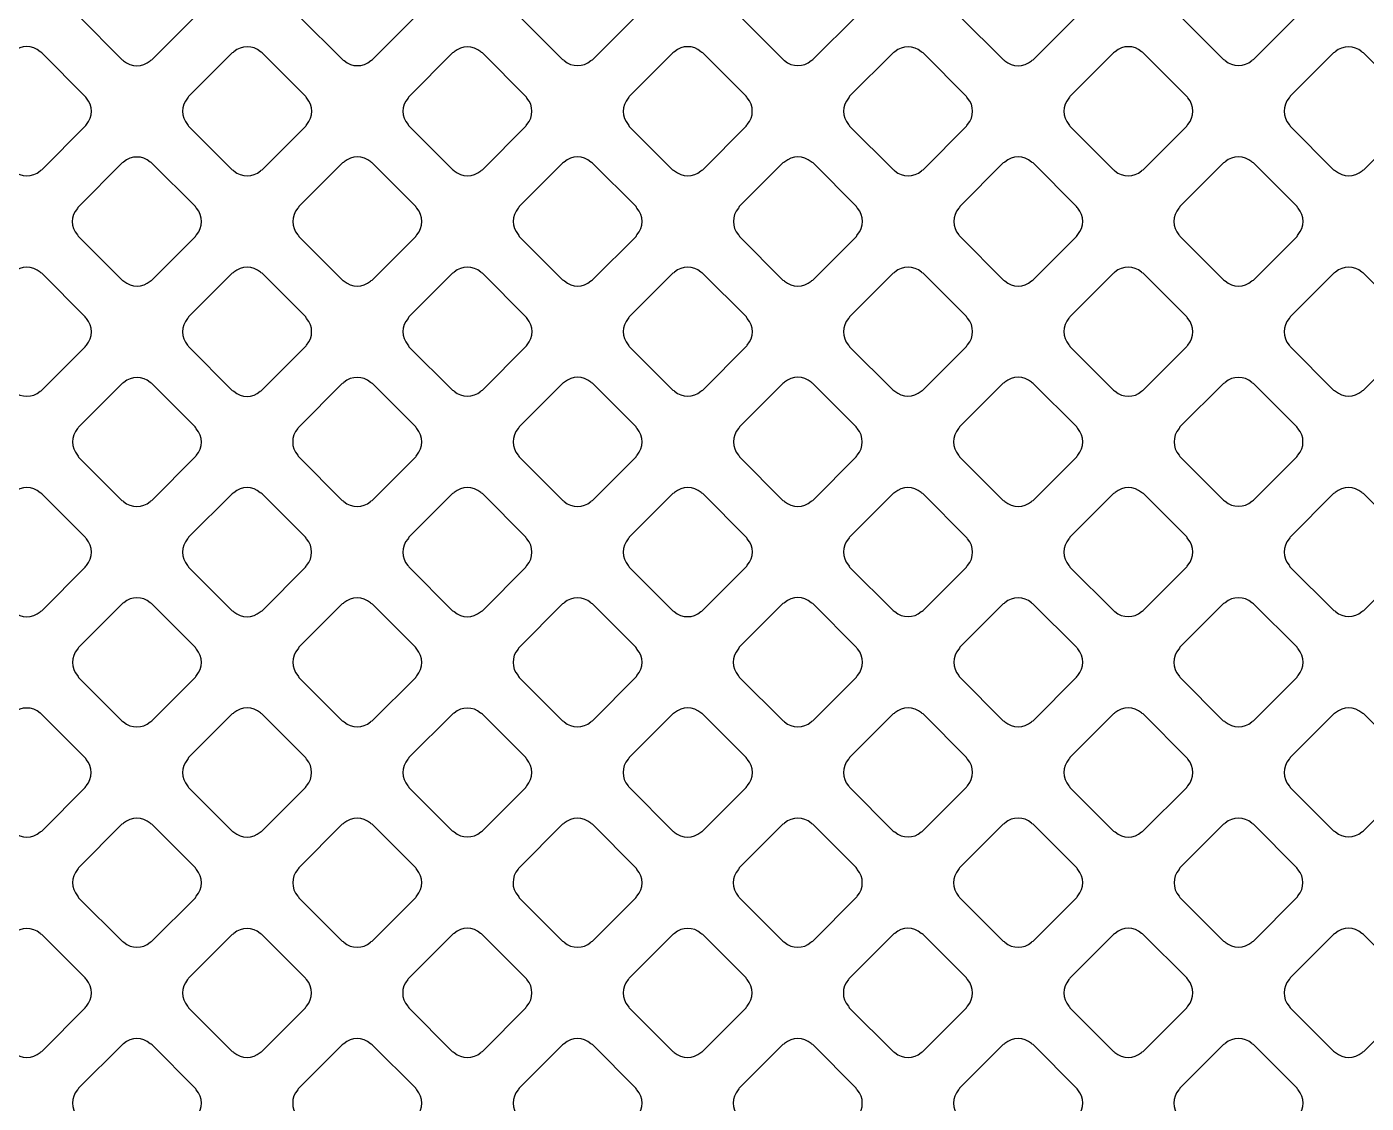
# Model space of a CAD drawing. Extents: x 3811 to 4077, y -444 to -307.
# Drawn here: x 3993.501 to 3994.812, y -380.767 to -379.715 of the extents above; entities that cross this region are included whole.
import ezdxf

# ---------------------------------------------------------------- set-up
doc = ezdxf.new("R2010")
doc.units = 0
doc.layers.add('gbr-dxf', color=7, linetype='Continuous')

msp = doc.modelspace()

# ---------------------------------------------------------------- linework, layer by layer
at = {"layer": 'gbr-dxf', "linetype": 'Continuous'}
for points in [[(3993.551, -379.7028, -0.092162), (3993.5519, -379.7043), (3993.5948, -379.7472, -0.087645), (3993.5962, -379.7481, 0.379201), (3993.6222, -379.7481, -0.096625), (3993.6238, -379.7471), (3993.6665, -379.7044, -0.096111), (3993.6675, -379.7027, 0.37981), (3993.6675, -379.6768, -0.09253), (3993.6665, -379.6752), (3993.6353, -379.6439, -0.015077), (3993.6343, -379.643), (3993.6236, -379.6323, -0.083), (3993.6222, -379.6315, 0.378815), (3993.5963, -379.6315, -0.095506), (3993.5947, -379.6324), (3993.5519, -379.6752, -0.096627), (3993.551, -379.6768, 0.3795)], [(3993.7667, -379.7027, -0.104392), (3993.7677, -379.7045), (3993.8102, -379.747, -0.100151), (3993.8119, -379.748, 0.37981), (3993.8379, -379.748, -0.095956), (3993.8395, -379.747), (3993.882, -379.7046, -0.096332), (3993.883, -379.7029, 0.37981), (3993.883, -379.677, -0.096625), (3993.882, -379.6753), (3993.8391, -379.6325, -0.082483), (3993.8378, -379.6316, 0.378906), (3993.8118, -379.6316, -0.095506), (3993.8102, -379.6326), (3993.7998, -379.6429), (3993.7676, -379.6751, -0.096627), (3993.7667, -379.6768, 0.379731)], [(3993.9822, -379.6769, 0.379562), (3993.9822, -379.7028, -0.108195), (3993.9832, -379.7047), (3994.0255, -379.747, -0.10437), (3994.0273, -379.748, 0.379308), (3994.0532, -379.748, -0.09601), (3994.0549, -379.7471), (3994.0975, -379.7044, -0.096227), (3994.0985, -379.7028, 0.379422), (3994.0985, -379.6768, -0.108195), (3994.0974, -379.675), (3994.0663, -379.6439, -0.014887), (3994.0654, -379.6429), (3994.055, -379.6325, -0.091631), (3994.0534, -379.6316, 0.378815), (3994.0275, -379.6316, -0.095866), (3994.0258, -379.6326), (3994.0154, -379.643), (3993.9831, -379.6752, -0.096328)], [(3994.1977, -379.7027, -0.092348), (3994.1986, -379.7043), (3994.2414, -379.747, -0.088547), (3994.2428, -379.748, 0.379237), (3994.2688, -379.748, -0.095506), (3994.2704, -379.747), (3994.313, -379.7044, -0.095585), (3994.314, -379.7028, 0.379465), (3994.314, -379.6768, -0.092348), (3994.313, -379.6752), (3994.2817, -379.6439, -0.014794), (3994.2807, -379.643), (3994.2703, -379.6325, -0.0873), (3994.2688, -379.6316, 0.378906), (3994.2429, -379.6316, -0.095506), (3994.2412, -379.6326), (3994.2308, -379.643), (3994.1987, -379.6751, -0.096627), (3994.1977, -379.6768, 0.379731)], [(3994.4131, -379.7028, -0.09253), (3994.414, -379.7044), (3994.4568, -379.7471, -0.088207), (3994.4583, -379.7481, 0.379451), (3994.4842, -379.7481, -0.096117), (3994.4859, -379.7471), (3994.5286, -379.7044, -0.095895), (3994.5296, -379.7027, 0.378879), (3994.5296, -379.6768, -0.092052), (3994.5286, -379.6752), (3994.4973, -379.6439, -0.014794), (3994.4964, -379.643), (3994.4857, -379.6324, -0.08232), (3994.4844, -379.6315, 0.378858), (3994.4584, -379.6315, -0.095862), (3994.4568, -379.6325), (3994.4141, -379.6752, -0.096314), (3994.4131, -379.6768, 0.379731)], [(3994.6287, -379.6768, 0.37947), (3994.6287, -379.7028, -0.096458), (3994.6297, -379.7044), (3994.6722, -379.747, -0.092289), (3994.6738, -379.7479, 0.37981), (3994.6998, -379.7479, -0.096625), (3994.7014, -379.747), (3994.744, -379.7044, -0.096332), (3994.745, -379.7027, 0.37981), (3994.745, -379.6768, -0.087784), (3994.744, -379.6753), (3994.7012, -379.6325, -0.082834), (3994.6998, -379.6316, 0.379196), (3994.6739, -379.6316, -0.096157), (3994.6723, -379.6326), (3994.6297, -379.6752, -0.096527)], [(3993.4431, -379.7847, 0.379249), (3993.4431, -379.8106, -0.083792), (3993.444, -379.812), (3993.4868, -379.8548, -0.096627), (3993.4885, -379.8558, 0.37981), (3993.5144, -379.8558, -0.096625), (3993.5161, -379.8548), (3993.5587, -379.8122, -0.096111), (3993.5597, -379.8106, 0.379308), (3993.5597, -379.7846, -0.096507), (3993.5587, -379.783), (3993.5161, -379.7403, -0.10077), (3993.5144, -379.7393, 0.379112), (3993.4884, -379.7393, -0.096259), (3993.4868, -379.7403), (3993.4441, -379.783, -0.096539)], [(3993.6588, -379.8106, -0.087613), (3993.6597, -379.8121), (3993.7024, -379.8548, -0.100073), (3993.7041, -379.8558, 0.379201), (3993.7301, -379.8558, -0.096625), (3993.7317, -379.8548), (3993.7743, -379.8122, -0.096111), (3993.7753, -379.8106, 0.379451), (3993.7753, -379.7846, -0.092029), (3993.7744, -379.783), (3993.7316, -379.7403, -0.096539), (3993.73, -379.7393, 0.379249), (3993.7041, -379.7394, -0.096458), (3993.7024, -379.7403), (3993.6597, -379.783, -0.096627), (3993.6588, -379.7846, 0.3795)], [(3993.8744, -379.8106, -0.092348), (3993.8754, -379.8122), (3993.9178, -379.8546, -0.104311), (3993.9196, -379.8557, 0.37981), (3993.9456, -379.8557, -0.096625), (3993.9472, -379.8547), (3993.9897, -379.8122, -0.096111), (3993.9907, -379.8106, 0.37981), (3993.9907, -379.7846, -0.088014), (3993.9898, -379.7831), (3993.9471, -379.7404, -0.092233), (3993.9455, -379.7395, 0.379731), (3993.9196, -379.7395, -0.096458), (3993.9179, -379.7405), (3993.8754, -379.783, -0.096627), (3993.8744, -379.7846, 0.379731)], [(3994.0898, -379.7847, 0.379249), (3994.0898, -379.8106, -0.096475), (3994.0908, -379.8123), (3994.1332, -379.8547, -0.108662), (3994.1351, -379.8557, 0.379237), (3994.161, -379.8558, -0.09601), (3994.1627, -379.8548), (3994.2053, -379.8121, -0.095916), (3994.2063, -379.8105, 0.379011), (3994.2063, -379.7845, -0.099971), (3994.2053, -379.7828), (3994.1628, -379.7404, -0.103973), (3994.161, -379.7393, 0.379112), (3994.1351, -379.7393, -0.096614), (3994.1335, -379.7403), (3994.0908, -379.783, -0.096195)], [(3994.3054, -379.7846, 0.379605), (3994.3054, -379.8105, -0.088014), (3994.3063, -379.812), (3994.3492, -379.8549, -0.083733), (3994.3506, -379.8558, 0.37981), (3994.3766, -379.8558, -0.095973), (3994.3782, -379.8548), (3994.4208, -379.8122, -0.096332), (3994.4218, -379.8105, 0.37981), (3994.4218, -379.7846, -0.092348), (3994.4208, -379.783), (3994.3782, -379.7404, -0.096111), (3994.3765, -379.7394, 0.379297), (3994.3506, -379.7394, -0.096367), (3994.3489, -379.7403), (3994.3064, -379.7829, -0.096423)], [(3994.5209, -379.7846, 0.37947), (3994.5209, -379.8106, -0.09253), (3994.5218, -379.8122), (3994.5645, -379.8548, -0.088207), (3994.566, -379.8558, 0.379451), (3994.5919, -379.8558, -0.096117), (3994.5936, -379.8548), (3994.6363, -379.812, -0.095895), (3994.6373, -379.8104, 0.379201), (3994.6373, -379.7844, -0.087784), (3994.6364, -379.783), (3994.5937, -379.7403, -0.092233), (3994.5921, -379.7393, 0.379357), (3994.5662, -379.7393, -0.096507), (3994.5645, -379.7403), (3994.5218, -379.783, -0.096527)], [(3994.7364, -379.8105, -0.09253), (3994.7373, -379.8121), (3994.7799, -379.8547, -0.10437), (3994.7817, -379.8557, 0.37981), (3994.8077, -379.8557, -0.095956), (3994.8093, -379.8547), (3994.8518, -379.8122, -0.096332), (3994.8528, -379.8106, 0.37981), (3994.8528, -379.7846, -0.087784), (3994.8519, -379.7831), (3994.8091, -379.7403, -0.092289), (3994.8075, -379.7394, 0.379731), (3994.7815, -379.7394, -0.096723), (3994.7799, -379.7403), (3994.7373, -379.7829, -0.096857), (3994.7364, -379.7845, 0.379731)], [(3993.5509, -379.8925, 0.379249), (3993.5509, -379.9184, -0.083792), (3993.5518, -379.9198), (3993.5946, -379.9627, -0.096627), (3993.5963, -379.9636, 0.37981), (3993.6223, -379.9636, -0.096625), (3993.6239, -379.9627), (3993.6665, -379.92, -0.096111), (3993.6675, -379.9184, 0.379308), (3993.6675, -379.8924, -0.096507), (3993.6665, -379.8908), (3993.6239, -379.8482, -0.10077), (3993.6222, -379.8472, 0.379112), (3993.5962, -379.8472, -0.096259), (3993.5946, -379.8481), (3993.5519, -379.8909, -0.096539)], [(3993.7666, -379.8924, 0.378939), (3993.7666, -379.9184, -0.096117), (3993.7676, -379.92), (3993.8102, -379.9626, -0.092187), (3993.8118, -379.9636, 0.379201), (3993.8377, -379.9636, -0.095956), (3993.8394, -379.9626), (3993.882, -379.92, -0.096332), (3993.883, -379.9183, 0.37981), (3993.883, -379.8923, -0.100285), (3993.882, -379.8906), (3993.8394, -379.848, -0.088207), (3993.8379, -379.8471, 0.3795), (3993.8119, -379.8471, -0.096614), (3993.8103, -379.8481), (3993.7676, -379.8908, -0.096539)], [(3993.9822, -379.9182, -0.104293), (3993.9832, -379.92), (3994.0256, -379.9624, -0.101196), (3994.0274, -379.9635, 0.379237), (3994.0533, -379.9635, -0.095506), (3994.0549, -379.9625), (3994.0975, -379.92, -0.095585), (3994.0984, -379.9183, 0.379465), (3994.0984, -379.8924, -0.092348), (3994.0975, -379.8908), (3994.0549, -379.8482, -0.096627), (3994.0532, -379.8472, 0.379731), (3994.0272, -379.8472, -0.096723), (3994.0256, -379.8482), (3993.9832, -379.8906, -0.096857), (3993.9822, -379.8923, 0.379731)], [(3994.1976, -379.8924, 0.37947), (3994.1976, -379.9183, -0.100399), (3994.1986, -379.9201), (3994.2411, -379.9626, -0.096627), (3994.2428, -379.9636, 0.379308), (3994.2687, -379.9636, -0.095866), (3994.2703, -379.9626), (3994.3131, -379.9199, -0.095585), (3994.3141, -379.9182, 0.379422), (3994.3141, -379.8923, -0.096625), (3994.3131, -379.8906), (3994.2706, -379.8481, -0.100151), (3994.2688, -379.8471, 0.379357), (3994.2429, -379.8471, -0.096507), (3994.2412, -379.848), (3994.1985, -379.8907, -0.096328)], [(3994.4132, -379.9183, -0.088014), (3994.4141, -379.9198), (3994.4569, -379.9626, -0.083733), (3994.4583, -379.9635, 0.37981), (3994.4843, -379.9635, -0.095973), (3994.4859, -379.9625), (3994.5285, -379.9199, -0.096332), (3994.5295, -379.9182, 0.37981), (3994.5295, -379.8923, -0.092348), (3994.5285, -379.8907), (3994.4859, -379.8481, -0.096111), (3994.4843, -379.8472, 0.379731), (3994.4583, -379.8472, -0.096458), (3994.4567, -379.8481), (3994.4142, -379.8907, -0.096857), (3994.4132, -379.8923, 0.379731)], [(3994.6285, -379.8924, 0.37947), (3994.6285, -379.9183, -0.088014), (3994.6295, -379.9198), (3994.6722, -379.9625, -0.100499), (3994.6739, -379.9635, 0.379308), (3994.6998, -379.9635, -0.09601), (3994.7015, -379.9626), (3994.7441, -379.9199, -0.096227), (3994.7451, -379.9182, 0.379422), (3994.7451, -379.8923, -0.09253), (3994.7441, -379.8907), (3994.7014, -379.848, -0.096423), (3994.6998, -379.8471, 0.379357), (3994.6739, -379.847, -0.096507), (3994.6722, -379.848), (3994.6295, -379.8907, -0.096527)], [(3993.4432, -380.0261, -0.096625), (3993.4442, -380.0278), (3993.4867, -380.0703, -0.107961), (3993.4886, -380.0713, 0.37981), (3993.5146, -380.0713, -0.095956), (3993.5162, -380.0704), (3993.5587, -380.0279, -0.096332), (3993.5597, -380.0262, 0.37981), (3993.5597, -380.0002, -0.10047), (3993.5587, -379.9985), (3993.5162, -379.956, -0.10399), (3993.5144, -379.955, 0.379731), (3993.4884, -379.955, -0.096458), (3993.4868, -379.956), (3993.4442, -379.9985, -0.096627), (3993.4432, -380.0002, 0.379731)], [(3993.6588, -380.0003, 0.37947), (3993.6588, -380.0262, -0.088014), (3993.6597, -380.0277), (3993.7025, -380.0705, -0.083651), (3993.7039, -380.0714, 0.37981), (3993.7299, -380.0714, -0.095956), (3993.7315, -380.0704), (3993.7742, -380.0277, -0.096332), (3993.7752, -380.0261, 0.379308), (3993.7752, -380.0001, -0.092052), (3993.7743, -379.9986), (3993.7317, -379.9559, -0.096527), (3993.73, -379.955, 0.379), (3993.7041, -379.955, -0.095968), (3993.7025, -379.9559), (3993.6598, -379.9986, -0.096527)], [(3993.8743, -380.026, -0.100076), (3993.8753, -380.0278), (3993.9179, -380.0703, -0.096328), (3993.9196, -380.0713, 0.378897), (3993.9455, -380.0713, -0.096528), (3993.9471, -380.0703), (3993.9898, -380.0277, -0.095916), (3993.9908, -380.026, 0.379011), (3993.9908, -380.0001, -0.09601), (3993.9898, -379.9985), (3993.9472, -379.9559, -0.100401), (3993.9455, -379.9549, 0.37947), (3993.9196, -379.9549, -0.096458), (3993.9179, -379.9559), (3993.8753, -379.9984, -0.096627), (3993.8744, -380.0001, 0.379357)], [(3994.0899, -380.0001, 0.379605), (3994.0899, -380.026, -0.096458), (3994.0909, -380.0277), (3994.1335, -380.0703, -0.092289), (3994.1351, -380.0713, 0.37981), (3994.161, -380.0713, -0.096625), (3994.1627, -380.0703), (3994.2053, -380.0277, -0.096332), (3994.2063, -380.0261, 0.37981), (3994.2063, -380.0001, -0.083317), (3994.2054, -379.9987), (3994.1625, -379.9558, -0.088202), (3994.161, -379.9549, 0.379297), (3994.1351, -379.9549, -0.096367), (3994.1334, -379.9559), (3994.0909, -379.9984, -0.096423)], [(3994.3053, -380.0261, -0.096458), (3994.3063, -380.0278), (3994.3487, -380.0701, -0.108174), (3994.3505, -380.0712, 0.379308), (3994.3765, -380.0712, -0.095866), (3994.3781, -380.0703), (3994.4208, -380.0276, -0.095585), (3994.4218, -380.0259, 0.379191), (3994.4218, -380, -0.100082), (3994.4208, -379.9983), (3994.3784, -379.9559, -0.103923), (3994.3766, -379.9549, 0.379249), (3994.3506, -379.9549, -0.096723), (3994.349, -379.9559), (3994.3063, -379.9985, -0.096857), (3994.3053, -380.0002, 0.379731)], [(3994.5209, -380.026, -0.087784), (3994.5218, -380.0275), (3994.5647, -380.0704, -0.083596), (3994.5661, -380.0713, 0.37981), (3994.5921, -380.0713, -0.096625), (3994.5937, -380.0703), (3994.6363, -380.0277, -0.096111), (3994.6373, -380.0261, 0.37981), (3994.6373, -380.0001, -0.09253), (3994.6363, -379.9985), (3994.5936, -379.9558, -0.096423), (3994.592, -379.9549, 0.379731), (3994.566, -379.9549, -0.096458), (3994.5644, -379.9558), (3994.5218, -379.9984, -0.096627), (3994.5209, -380, 0.379731)], [(3994.7364, -380.0261, -0.087784), (3994.7373, -380.0276), (3994.7799, -380.0702, -0.100151), (3994.7816, -380.0712, 0.379308), (3994.8075, -380.0712, -0.09601), (3994.8092, -380.0703), (3994.8518, -380.0276, -0.096227), (3994.8528, -380.0259, 0.379191), (3994.8528, -380, -0.092029), (3994.8519, -379.9984), (3994.8092, -379.9558, -0.096539), (3994.8076, -379.9549, 0.379249), (3994.7817, -379.9549, -0.096458), (3994.78, -379.9559), (3994.7373, -379.9985, -0.096627), (3994.7364, -380.0002, 0.379731)], [(3993.5511, -380.1339, -0.104392), (3993.5521, -380.1357), (3993.5945, -380.1781, -0.100476), (3993.5962, -380.1791, 0.37981), (3993.6222, -380.1791, -0.096625), (3993.6238, -380.1781), (3993.6663, -380.1356, -0.096111), (3993.6673, -380.134, 0.37981), (3993.6673, -380.108, -0.108195), (3993.6663, -380.1061), (3993.6239, -380.0638, -0.096423), (3993.6223, -380.0628, 0.379731), (3993.5963, -380.0628, -0.096458), (3993.5946, -380.0638), (3993.5521, -380.1063, -0.096627), (3993.5511, -380.1079, 0.379731)], [(3993.7665, -380.1339, -0.096475), (3993.7675, -380.1355), (3993.8101, -380.1782, -0.092959), (3993.8117, -380.1791, 0.379237), (3993.8377, -380.1791, -0.095506), (3993.8393, -380.1782), (3993.882, -380.1355, -0.095585), (3993.8829, -380.1339, 0.379465), (3993.8829, -380.1079, -0.10047), (3993.8819, -380.1062), (3993.8395, -380.0638, -0.10399), (3993.8377, -380.0627, 0.379731), (3993.8117, -380.0627, -0.096458), (3993.8101, -380.0637), (3993.7675, -380.1063, -0.096627), (3993.7665, -380.1079, 0.379731)], [(3993.9821, -380.1338, -0.09601), (3993.983, -380.1355), (3994.0257, -380.1781, -0.092398), (3994.0273, -380.1791, 0.379422), (3994.0532, -380.1791, -0.096625), (3994.0549, -380.1781), (3994.0975, -380.1355, -0.096111), (3994.0985, -380.1338, 0.379308), (3994.0985, -380.1079, -0.099971), (3994.0975, -380.1062), (3994.0548, -380.0635, -0.087864), (3994.0533, -380.0626, 0.378945), (3994.0274, -380.0626, -0.096355), (3994.0258, -380.0635), (3993.9831, -380.1062, -0.096328), (3993.9821, -380.1079, 0.378964)], [(3994.1977, -380.1338, -0.100514), (3994.1987, -380.1355), (3994.2412, -380.178, -0.096195), (3994.2428, -380.179, 0.379201), (3994.2688, -380.1789, -0.096625), (3994.2704, -380.178), (3994.3129, -380.1355, -0.096332), (3994.3139, -380.1338, 0.379451), (3994.3139, -380.1079, -0.096117), (3994.3129, -380.1062), (3994.2702, -380.0635, -0.083081), (3994.2688, -380.0626, 0.379249), (3994.2428, -380.0626, -0.096723), (3994.2412, -380.0636), (3994.1987, -380.1062, -0.096627), (3994.1977, -380.1078, 0.3795)], [(3994.413, -380.1079, 0.379249), (3994.413, -380.1338, -0.096475), (3994.414, -380.1355), (3994.4565, -380.178, -0.108174), (3994.4584, -380.179, 0.37981), (3994.4843, -380.179, -0.096625), (3994.486, -380.178), (3994.5286, -380.1354, -0.096111), (3994.5296, -380.1338, 0.379308), (3994.5296, -380.1078, -0.099971), (3994.5286, -380.1061), (3994.4861, -380.0636, -0.103973), (3994.4843, -380.0626, 0.379112), (3994.4583, -380.0626, -0.096614), (3994.4567, -380.0635), (3994.414, -380.1062, -0.096195)], [(3994.6287, -380.1338, -0.083586), (3994.6295, -380.1352), (3994.6723, -380.1779, -0.096195), (3994.6739, -380.1789, 0.379201), (3994.6998, -380.1789, -0.096625), (3994.7015, -380.1779), (3994.744, -380.1354, -0.096111), (3994.745, -380.1338, 0.379451), (3994.745, -380.1078, -0.096259), (3994.744, -380.1062), (3994.7015, -380.0637, -0.100215), (3994.6998, -380.0627, 0.379249), (3994.6738, -380.0627, -0.096458), (3994.6722, -380.0637), (3994.6296, -380.1062, -0.096627), (3994.6287, -380.1079, 0.3795)], [(3993.4432, -380.2158, 0.379249), (3993.4432, -380.2418, -0.092348), (3993.4442, -380.2433), (3993.4867, -380.2858, -0.104311), (3993.4885, -380.2868, 0.379451), (3993.5144, -380.2869, -0.096117), (3993.5161, -380.2859), (3993.5587, -380.2432, -0.095895), (3993.5597, -380.2416, 0.379201), (3993.5597, -380.2156, -0.087784), (3993.5588, -380.2142), (3993.5161, -380.1715, -0.092289), (3993.5145, -380.1705, 0.3795), (3993.4886, -380.1705, -0.096614), (3993.4869, -380.1715), (3993.4442, -380.2142, -0.096195)], [(3993.6588, -380.2416, -0.100399), (3993.6598, -380.2434), (3993.7023, -380.2859, -0.096627), (3993.704, -380.2869, 0.379308), (3993.7299, -380.2869, -0.096117), (3993.7316, -380.2859), (3993.7742, -380.2433, -0.096227), (3993.7752, -380.2416, 0.378952), (3993.7752, -380.2157, -0.095866), (3993.7742, -380.2141), (3993.7316, -380.1715, -0.100093), (3993.7299, -380.1705, 0.37947), (3993.704, -380.1705, -0.096723), (3993.7023, -380.1715), (3993.6598, -380.214, -0.096857), (3993.6588, -380.2157, 0.379731)], [(3993.8742, -380.2158, 0.379605), (3993.8742, -380.2417, -0.083792), (3993.8751, -380.2431), (3993.9179, -380.2859, -0.096627), (3993.9195, -380.2868, 0.379308), (3993.9454, -380.2869, -0.095866), (3993.9471, -380.2859), (3993.9897, -380.2432, -0.096227), (3993.9907, -380.2416, 0.379191), (3993.9907, -380.2157, -0.096259), (3993.9897, -380.214), (3993.9472, -380.1714, -0.100073), (3993.9455, -380.1704, 0.378645), (3993.9195, -380.1704, -0.096355), (3993.9179, -380.1714), (3993.8752, -380.2141, -0.096423)], [(3994.0898, -380.2416, -0.092348), (3994.0908, -380.2432), (3994.1335, -380.2859, -0.088202), (3994.1349, -380.2868, 0.37981), (3994.1609, -380.2868, -0.095956), (3994.1626, -380.2858), (3994.2053, -380.2431, -0.096332), (3994.2063, -380.2415, 0.37981), (3994.2063, -380.2155, -0.087784), (3994.2053, -380.214), (3994.1627, -380.1713, -0.092233), (3994.1611, -380.1704, 0.379731), (3994.1351, -380.1704, -0.096458), (3994.1335, -380.1714), (3994.0908, -380.214, -0.096627), (3994.0898, -380.2157, 0.379731)], [(3994.3053, -380.2415, -0.096608), (3994.3063, -380.2432), (3994.349, -380.2858, -0.092233), (3994.3506, -380.2868, 0.379308), (3994.3765, -380.2868, -0.09601), (3994.3782, -380.2858), (3994.4208, -380.2432, -0.096227), (3994.4218, -380.2416, 0.378952), (3994.4218, -380.2156, -0.082787), (3994.4209, -380.2142), (3994.378, -380.1713, -0.087865), (3994.3765, -380.1704, 0.37947), (3994.3505, -380.1704, -0.096723), (3994.3489, -380.1714), (3994.3063, -380.2139, -0.096857), (3994.3053, -380.2155, 0.379731)], [(3994.5209, -380.2416, -0.100514), (3994.5219, -380.2433), (3994.5644, -380.2858, -0.096539), (3994.566, -380.2868, 0.37889), (3994.5919, -380.2868, -0.096117), (3994.5936, -380.2858), (3994.6363, -380.2431, -0.095895), (3994.6373, -380.2414, 0.379201), (3994.6373, -380.2155, -0.096625), (3994.6363, -380.2138), (3994.5938, -380.1714, -0.100151), (3994.5921, -380.1704, 0.379731), (3994.5662, -380.1704, -0.096458), (3994.5645, -380.1714), (3994.5218, -380.214, -0.096627), (3994.5209, -380.2157, 0.3795)], [(3994.7364, -380.2415, -0.083792), (3994.7372, -380.2429), (3994.7801, -380.2857, -0.096627), (3994.7817, -380.2867, 0.379308), (3994.8076, -380.2867, -0.095866), (3994.8093, -380.2858), (3994.8518, -380.2432, -0.095585), (3994.8528, -380.2416, 0.378952), (3994.8528, -380.2157, -0.09601), (3994.8518, -380.214), (3994.8092, -380.1714, -0.100093), (3994.8075, -380.1704, 0.37947), (3994.7815, -380.1704, -0.096723), (3994.7799, -380.1714), (3994.7373, -380.2139, -0.096857), (3994.7364, -380.2156, 0.379731)], [(3993.551, -380.3235, 0.37947), (3993.551, -380.3494, -0.100399), (3993.552, -380.3512), (3993.5945, -380.3937, -0.096627), (3993.5962, -380.3947, 0.379092), (3993.6221, -380.3947, -0.095378), (3993.6237, -380.3937), (3993.6664, -380.351, -0.096036), (3993.6674, -380.3494, 0.37829), (3993.6674, -380.3235, -0.095883), (3993.6665, -380.3219), (3993.6236, -380.279, -0.083), (3993.6222, -380.2781, 0.378877), (3993.5963, -380.2781, -0.095968), (3993.5947, -380.2791), (3993.552, -380.3218, -0.096527)], [(3993.7666, -380.3234, 0.379605), (3993.7666, -380.3493, -0.108195), (3993.7677, -380.3512), (3993.81, -380.3935, -0.104691), (3993.8118, -380.3946, 0.37981), (3993.8377, -380.3946, -0.096625), (3993.8394, -380.3936), (3993.8819, -380.3511, -0.096332), (3993.8829, -380.3495, 0.37981), (3993.8829, -380.3235, -0.104392), (3993.8818, -380.3217), (3993.8395, -380.2794, -0.107961), (3993.8376, -380.2783, 0.379297), (3993.8117, -380.2783, -0.096367), (3993.81, -380.2793), (3993.7676, -380.3217, -0.096423)], [(3993.9821, -380.3494, -0.096458), (3993.983, -380.3511), (3994.0256, -380.3936, -0.092289), (3994.0272, -380.3946, 0.37981), (3994.0531, -380.3946, -0.095973), (3994.0548, -380.3936), (3994.0974, -380.351, -0.096332), (3994.0984, -380.3493, 0.37981), (3994.0984, -380.3234, -0.10047), (3994.0974, -380.3216), (3994.055, -380.2793, -0.10399), (3994.0532, -380.2782, 0.379731), (3994.0272, -380.2782, -0.096458), (3994.0256, -380.2792), (3993.983, -380.3218, -0.096857), (3993.9821, -380.3234, 0.379731)], [(3994.1975, -380.3493, -0.092139), (3994.1985, -380.3509), (3994.2413, -380.3937, -0.087638), (3994.2428, -380.3946, 0.37981), (3994.2687, -380.3946, -0.096625), (3994.2704, -380.3936), (3994.3131, -380.3509, -0.096111), (3994.3141, -380.3493, 0.37981), (3994.3141, -380.3233, -0.088014), (3994.3132, -380.3218), (3994.2704, -380.279, -0.092233), (3994.2688, -380.2781, 0.379731), (3994.2428, -380.2781, -0.096458), (3994.2412, -380.279), (3994.1985, -380.3217, -0.096627), (3994.1975, -380.3234, 0.379731)], [(3994.4132, -380.3493, -0.096625), (3994.4141, -380.351), (3994.4567, -380.3935, -0.092233), (3994.4583, -380.3945, 0.37981), (3994.4843, -380.3945, -0.095956), (3994.4859, -380.3935), (3994.5285, -380.3509, -0.096332), (3994.5295, -380.3493, 0.37981), (3994.5295, -380.3233, -0.083317), (3994.5286, -380.3219), (3994.4858, -380.2791, -0.088202), (3994.4843, -380.2782, 0.379731), (3994.4583, -380.2782, -0.096458), (3994.4567, -380.2792), (3994.4142, -380.3217, -0.096627), (3994.4132, -380.3234, 0.379731)], [(3994.6285, -380.3234, 0.37947), (3994.6285, -380.3494, -0.096458), (3994.6295, -380.351), (3994.672, -380.3935, -0.108174), (3994.6739, -380.3945, 0.379308), (3994.6998, -380.3946, -0.095866), (3994.7015, -380.3936), (3994.7441, -380.3509, -0.095585), (3994.7451, -380.3493, 0.379422), (3994.7451, -380.3233, -0.10047), (3994.7441, -380.3216), (3994.7016, -380.2791, -0.10399), (3994.6998, -380.2781, 0.379357), (3994.6739, -380.2781, -0.096507), (3994.6722, -380.279), (3994.6295, -380.3217, -0.096527)], [(3993.4432, -380.4571, -0.087946), (3993.4441, -380.4586), (3993.4868, -380.5013, -0.100093), (3993.4886, -380.5023, 0.378897), (3993.5145, -380.5023, -0.096528), (3993.5161, -380.5014), (3993.5587, -380.4588, -0.095916), (3993.5596, -380.4572, 0.379011), (3993.5596, -380.4313, -0.092061), (3993.5587, -380.4297), (3993.516, -380.387, -0.096227), (3993.5144, -380.386, 0.37947), (3993.4884, -380.386, -0.096458), (3993.4868, -380.387), (3993.4442, -380.4296, -0.096627), (3993.4432, -380.4312, 0.379357)], [(3993.6587, -380.4313, 0.37947), (3993.6587, -380.4572, -0.096458), (3993.6597, -380.4589), (3993.7023, -380.5015, -0.092289), (3993.7039, -380.5024, 0.37981), (3993.7299, -380.5024, -0.096625), (3993.7315, -380.5015), (3993.7742, -380.4587, -0.096111), (3993.7752, -380.4571, 0.379308), (3993.7752, -380.4312, -0.083262), (3993.7744, -380.4298), (3993.7315, -380.3869, -0.087864), (3993.73, -380.3859, 0.379), (3993.704, -380.3859, -0.096614), (3993.7024, -380.3869), (3993.6597, -380.4296, -0.096842)], [(3993.8743, -380.4312, 0.379249), (3993.8743, -380.4572, -0.096458), (3993.8753, -380.4588), (3993.9176, -380.5012, -0.108174), (3993.9195, -380.5022, 0.37981), (3993.9455, -380.5022, -0.096625), (3993.9471, -380.5013), (3993.9896, -380.4588, -0.096332), (3993.9906, -380.4571, 0.379451), (3993.9906, -380.4312, -0.100082), (3993.9896, -380.4295), (3993.9472, -380.387, -0.103673), (3993.9454, -380.386, 0.378939), (3993.9195, -380.386, -0.096614), (3993.9178, -380.387), (3993.8752, -380.4296, -0.096539)], [(3994.0897, -380.4571, -0.087784), (3994.0906, -380.4586), (3994.1335, -380.5016, -0.083596), (3994.1349, -380.5024, 0.37981), (3994.1609, -380.5024, -0.096625), (3994.1626, -380.5015), (3994.2053, -380.4587, -0.096111), (3994.2063, -380.4571, 0.37981), (3994.2063, -380.4311, -0.09253), (3994.2053, -380.4296), (3994.1626, -380.3869, -0.096423), (3994.161, -380.3859, 0.379731), (3994.135, -380.3859, -0.096458), (3994.1333, -380.3869), (3994.0907, -380.4295, -0.096627), (3994.0897, -380.4312, 0.379731)], [(3994.3053, -380.4572, -0.087613), (3994.3062, -380.4586), (3994.3488, -380.5013, -0.100073), (3994.3506, -380.5023, 0.379201), (3994.3765, -380.5022, -0.096625), (3994.3781, -380.5013), (3994.4208, -380.4586, -0.096111), (3994.4217, -380.457, 0.379451), (3994.4218, -380.431, -0.092029), (3994.4208, -380.4295), (3994.3782, -380.3869, -0.096539), (3994.3766, -380.3859, 0.379249), (3994.3506, -380.3859, -0.096458), (3994.349, -380.3869), (3994.3063, -380.4296, -0.096627), (3994.3053, -380.4312, 0.3795)], [(3994.5209, -380.457, -0.096475), (3994.5218, -380.4587), (3994.5645, -380.5014, -0.092289), (3994.5661, -380.5023, 0.37981), (3994.5921, -380.5023, -0.096625), (3994.5937, -380.5013), (3994.6363, -380.4587, -0.096332), (3994.6373, -380.4571, 0.37981), (3994.6373, -380.4311, -0.083317), (3994.6364, -380.4297), (3994.5935, -380.3868, -0.088202), (3994.592, -380.3859, 0.379731), (3994.566, -380.3859, -0.096458), (3994.5644, -380.3869), (3994.5218, -380.4294, -0.096627), (3994.5209, -380.4311, 0.379731)], [(3994.7364, -380.4572, -0.096458), (3994.7373, -380.4588), (3994.7797, -380.5012, -0.108174), (3994.7816, -380.5022, 0.37981), (3994.8075, -380.5022, -0.096625), (3994.8092, -380.5013), (3994.8518, -380.4586, -0.096111), (3994.8528, -380.457, 0.37981), (3994.8528, -380.431, -0.099964), (3994.8518, -380.4293), (3994.8094, -380.3869, -0.104264), (3994.8076, -380.3859, 0.379731), (3994.7817, -380.3859, -0.096723), (3994.78, -380.3869), (3994.7373, -380.4296, -0.096857), (3994.7364, -380.4312, 0.379731)], [(3993.5511, -380.5648, -0.099971), (3993.5521, -380.5666), (3993.5946, -380.6091, -0.096328), (3993.5963, -380.6101, 0.379422), (3993.6222, -380.6101, -0.096625), (3993.6239, -380.6091), (3993.6664, -380.5666, -0.096111), (3993.6673, -380.565, 0.379308), (3993.6674, -380.539, -0.09601), (3993.6664, -380.5374), (3993.6238, -380.4948, -0.100401), (3993.6221, -380.4938, 0.378945), (3993.5962, -380.4938, -0.096355), (3993.5945, -380.4948), (3993.5521, -380.5373, -0.096328), (3993.5511, -380.5389, 0.378964)], [(3993.7665, -380.539, 0.379249), (3993.7665, -380.5649, -0.104293), (3993.7676, -380.5667), (3993.8099, -380.6091, -0.100824), (3993.8117, -380.6101, 0.379451), (3993.8376, -380.6101, -0.096117), (3993.8392, -380.6091), (3993.8819, -380.5665, -0.095895), (3993.8829, -380.5648, 0.379201), (3993.8829, -380.5389, -0.092348), (3993.8819, -380.5373), (3993.8393, -380.4947, -0.096111), (3993.8377, -380.4938, 0.3795), (3993.8117, -380.4937, -0.096259), (3993.8101, -380.4947), (3993.7675, -380.5373, -0.096539)], [(3993.982, -380.5648, -0.108121), (3993.9831, -380.5666), (3994.0255, -380.6091, -0.104354), (3994.0273, -380.6101, 0.379422), (3994.0533, -380.6101, -0.096625), (3994.0549, -380.6091), (3994.0974, -380.5666, -0.096111), (3994.0984, -380.565, 0.379308), (3994.0984, -380.539, -0.103884), (3994.0974, -380.5372), (3994.0549, -380.4948, -0.10771), (3994.0531, -380.4937, 0.37947), (3994.0271, -380.4938, -0.096953), (3994.0255, -380.4947), (3993.983, -380.5372, -0.096824), (3993.9821, -380.5388, 0.379357)], [(3994.1975, -380.5649, -0.09221), (3994.1985, -380.5665), (3994.2412, -380.6092, -0.088093), (3994.2427, -380.6101, 0.379201), (3994.2686, -380.6101, -0.096625), (3994.2703, -380.6091), (3994.3129, -380.5665, -0.096111), (3994.3139, -380.5649, 0.379308), (3994.3139, -380.5389, -0.104256), (3994.3129, -380.5371), (3994.2704, -380.4946, -0.092456), (3994.2688, -380.4937, 0.37947), (3994.2428, -380.4937, -0.096458), (3994.2412, -380.4947), (3994.1985, -380.5373, -0.096627), (3994.1976, -380.539, 0.3795)], [(3994.413, -380.5389, 0.379249), (3994.413, -380.5649, -0.087784), (3994.4139, -380.5664), (3994.4566, -380.6091, -0.100476), (3994.4584, -380.6101, 0.37981), (3994.4843, -380.6101, -0.096625), (3994.486, -380.6091), (3994.5286, -380.5665, -0.096111), (3994.5296, -380.5648, 0.379308), (3994.5296, -380.5389, -0.091952), (3994.5287, -380.5373), (3994.4859, -380.4946, -0.096328), (3994.4843, -380.4936, 0.379112), (3994.4583, -380.4936, -0.096614), (3994.4567, -380.4946), (3994.414, -380.5373, -0.096195)], [(3994.6287, -380.5649, -0.092523), (3994.6296, -380.5664), (3994.6721, -380.6089, -0.10442), (3994.6739, -380.6099, 0.37981), (3994.6998, -380.6099, -0.095956), (3994.7015, -380.609), (3994.744, -380.5665, -0.096111), (3994.745, -380.5648, 0.37981), (3994.745, -380.5389, -0.087748), (3994.744, -380.5374), (3994.7014, -380.4947, -0.092072), (3994.6998, -380.4937, 0.379731), (3994.6738, -380.4937, -0.096723), (3994.6722, -380.4947), (3994.6296, -380.5373, -0.096627), (3994.6287, -380.5389, 0.379731)], [(3993.4432, -380.6468, 0.378889), (3993.4432, -380.6727, -0.083226), (3993.4441, -380.6741), (3993.4869, -380.7169, -0.096212), (3993.4885, -380.7178, 0.379639), (3993.5145, -380.7178, -0.096625), (3993.5161, -380.7169), (3993.5587, -380.6743, -0.096111), (3993.5597, -380.6726, 0.379451), (3993.5597, -380.6467, -0.096259), (3993.5587, -380.645), (3993.5161, -380.6025, -0.100073), (3993.5144, -380.6015, 0.378645), (3993.4885, -380.6015, -0.096355), (3993.4869, -380.6025), (3993.4442, -380.6452, -0.095997)], [(3993.6588, -380.6727, -0.092348), (3993.6597, -380.6742), (3993.7024, -380.7169, -0.088202), (3993.7039, -380.7178, 0.37981), (3993.7299, -380.7178, -0.095956), (3993.7315, -380.7169), (3993.7741, -380.6743, -0.096332), (3993.7751, -380.6726, 0.37981), (3993.7751, -380.6467, -0.087784), (3993.7742, -380.6452), (3993.7315, -380.6025, -0.092233), (3993.7299, -380.6015, 0.379731), (3993.704, -380.6015, -0.096458), (3993.7023, -380.6025), (3993.6598, -380.6451, -0.096627), (3993.6588, -380.6467, 0.379731)], [(3993.8741, -380.6727, -0.092052), (3993.8751, -380.6742), (3993.9177, -380.7169, -0.104354), (3993.9195, -380.7179, 0.379422), (3993.9455, -380.7179, -0.096625), (3993.9471, -380.7169), (3993.9897, -380.6743, -0.096111), (3993.9907, -380.6726, 0.37981), (3993.9907, -380.6467, -0.088014), (3993.9898, -380.6452), (3993.947, -380.6024, -0.092233), (3993.9454, -380.6014, 0.379357), (3993.9195, -380.6014, -0.096507), (3993.9178, -380.6024), (3993.8751, -380.6451, -0.096527), (3993.8741, -380.6467, 0.379)], [(3994.0898, -380.6727, -0.10047), (3994.0908, -380.6744), (3994.1333, -380.7169, -0.096111), (3994.1349, -380.7178, 0.37981), (3994.1609, -380.7178, -0.095956), (3994.1626, -380.7169), (3994.2051, -380.6743, -0.096332), (3994.2061, -380.6726, 0.37981), (3994.2061, -380.6467, -0.096625), (3994.2051, -380.645), (3994.1627, -380.6025, -0.100151), (3994.161, -380.6015, 0.379731), (3994.135, -380.6015, -0.096458), (3994.1333, -380.6025), (3994.0908, -380.6451, -0.096627), (3994.0898, -380.6467, 0.379731)], [(3994.3052, -380.6727, -0.083548), (3994.306, -380.6741), (3994.3489, -380.7169, -0.096527), (3994.3506, -380.7179, 0.379422), (3994.3765, -380.7179, -0.095956), (3994.3781, -380.7169), (3994.4208, -380.6743, -0.096111), (3994.4217, -380.6726, 0.37981), (3994.4217, -380.6467, -0.096458), (3994.4208, -380.645), (3994.3782, -380.6024, -0.100519), (3994.3765, -380.6014, 0.379357), (3994.3505, -380.6014, -0.096507), (3994.3489, -380.6024), (3994.3062, -380.6451, -0.096527), (3994.3052, -380.6467, 0.379)], [(3994.5209, -380.6727, -0.092348), (3994.5218, -380.6742), (3994.5645, -380.7169, -0.088202), (3994.566, -380.7178, 0.37981), (3994.5919, -380.7178, -0.095956), (3994.5936, -380.7169), (3994.6363, -380.6741, -0.096332), (3994.6373, -380.6725, 0.37981), (3994.6373, -380.6465, -0.087784), (3994.6364, -380.645), (3994.5937, -380.6024, -0.092233), (3994.5921, -380.6014, 0.379731), (3994.5662, -380.6014, -0.096458), (3994.5645, -380.6024), (3994.5218, -380.6451, -0.096627), (3994.5209, -380.6467, 0.379731)], [(3994.7363, -380.6725, -0.092315), (3994.7373, -380.6741), (3994.7799, -380.7167, -0.104677), (3994.7817, -380.7178, 0.379422), (3994.8077, -380.7178, -0.095956), (3994.8093, -380.7168), (3994.8518, -380.6743, -0.096111), (3994.8528, -380.6726, 0.379308), (3994.8528, -380.6467, -0.087715), (3994.8519, -380.6452), (3994.809, -380.6024, -0.091916), (3994.8075, -380.6014, 0.37947), (3994.7815, -380.6014, -0.096458), (3994.7799, -380.6024), (3994.7373, -380.6449, -0.096857), (3994.7364, -380.6466, 0.379357)], [(3993.551, -380.7804, -0.096475), (3993.552, -380.782), (3993.5946, -380.8246, -0.092187), (3993.5962, -380.8256, 0.37889), (3993.6221, -380.8256, -0.096117), (3993.6238, -380.8246), (3993.6664, -380.782, -0.095895), (3993.6674, -380.7803, 0.379201), (3993.6673, -380.7544, -0.10047), (3993.6663, -380.7527), (3993.624, -380.7103, -0.10399), (3993.6222, -380.7093, 0.379731), (3993.5962, -380.7093, -0.096458), (3993.5946, -380.7103), (3993.552, -380.7528, -0.096857), (3993.5511, -380.7544, 0.3795)], [(3993.7665, -380.7803, -0.10047), (3993.7675, -380.782), (3993.8101, -380.8246, -0.096332), (3993.8118, -380.8256, 0.37981), (3993.8377, -380.8256, -0.096625), (3993.8394, -380.8246), (3993.8819, -380.7821, -0.096111), (3993.8829, -380.7805, 0.37981), (3993.8829, -380.7545, -0.096458), (3993.8819, -380.7529), (3993.8393, -380.7103, -0.100499), (3993.8376, -380.7093, 0.379731), (3993.8116, -380.7093, -0.096458), (3993.81, -380.7103), (3993.7675, -380.7527, -0.096627), (3993.7665, -380.7543, 0.379731)], [(3993.9821, -380.7804, -0.104392), (3993.9831, -380.7822), (3994.0254, -380.8246, -0.100151), (3994.0272, -380.8256, 0.379308), (3994.0531, -380.8256, -0.09601), (3994.0548, -380.8247), (3994.0974, -380.782, -0.096227), (3994.0984, -380.7803, 0.379191), (3994.0984, -380.7544, -0.092029), (3994.0974, -380.7528), (3994.0548, -380.7102, -0.096539), (3994.0532, -380.7093, 0.379249), (3994.0272, -380.7093, -0.096458), (3994.0256, -380.7103), (3993.983, -380.7528, -0.096627), (3993.9821, -380.7545, 0.379731)], [(3994.1975, -380.7803, -0.104392), (3994.1986, -380.7821), (3994.2411, -380.8246, -0.100476), (3994.2428, -380.8256, 0.37981), (3994.2688, -380.8256, -0.096625), (3994.2704, -380.8247), (3994.3129, -380.7822, -0.096332), (3994.3139, -380.7805, 0.37981), (3994.3139, -380.7545, -0.108153), (3994.3128, -380.7527), (3994.2703, -380.7102, -0.096111), (3994.2687, -380.7092, 0.379731), (3994.2427, -380.7092, -0.096458), (3994.2411, -380.7102), (3994.1985, -380.7527, -0.096627), (3994.1975, -380.7544, 0.379731)], [(3994.413, -380.7805, -0.088014), (3994.414, -380.782), (3994.4568, -380.8248, -0.083733), (3994.4582, -380.8257, 0.37981), (3994.4841, -380.8257, -0.096625), (3994.4858, -380.8247), (3994.5285, -380.782, -0.096332), (3994.5295, -380.7803, 0.37981), (3994.5295, -380.7543, -0.092348), (3994.5285, -380.7528), (3994.4859, -380.7102, -0.096111), (3994.4843, -380.7092, 0.379731), (3994.4583, -380.7092, -0.096458), (3994.4567, -380.7102), (3994.414, -380.7529, -0.096857), (3994.413, -380.7545, 0.379731)], [(3994.6285, -380.7804, -0.087916), (3994.6294, -380.7819), (3994.6722, -380.8246, -0.100215), (3994.6739, -380.8256, 0.379201), (3994.6998, -380.8256, -0.095956), (3994.7015, -380.8246), (3994.7441, -380.782, -0.096332), (3994.7451, -380.7803, 0.379451), (3994.7451, -380.7544, -0.092162), (3994.7442, -380.7528), (3994.7014, -380.7101, -0.095895), (3994.6998, -380.7091, 0.379249), (3994.6738, -380.7091, -0.096723), (3994.6722, -380.7101), (3994.6295, -380.7528, -0.096857), (3994.6285, -380.7544, 0.3795)]]:
    msp.add_lwpolyline(points, format="xyb", close=True, dxfattribs=at)

doc.saveas('drawing.dxf')
